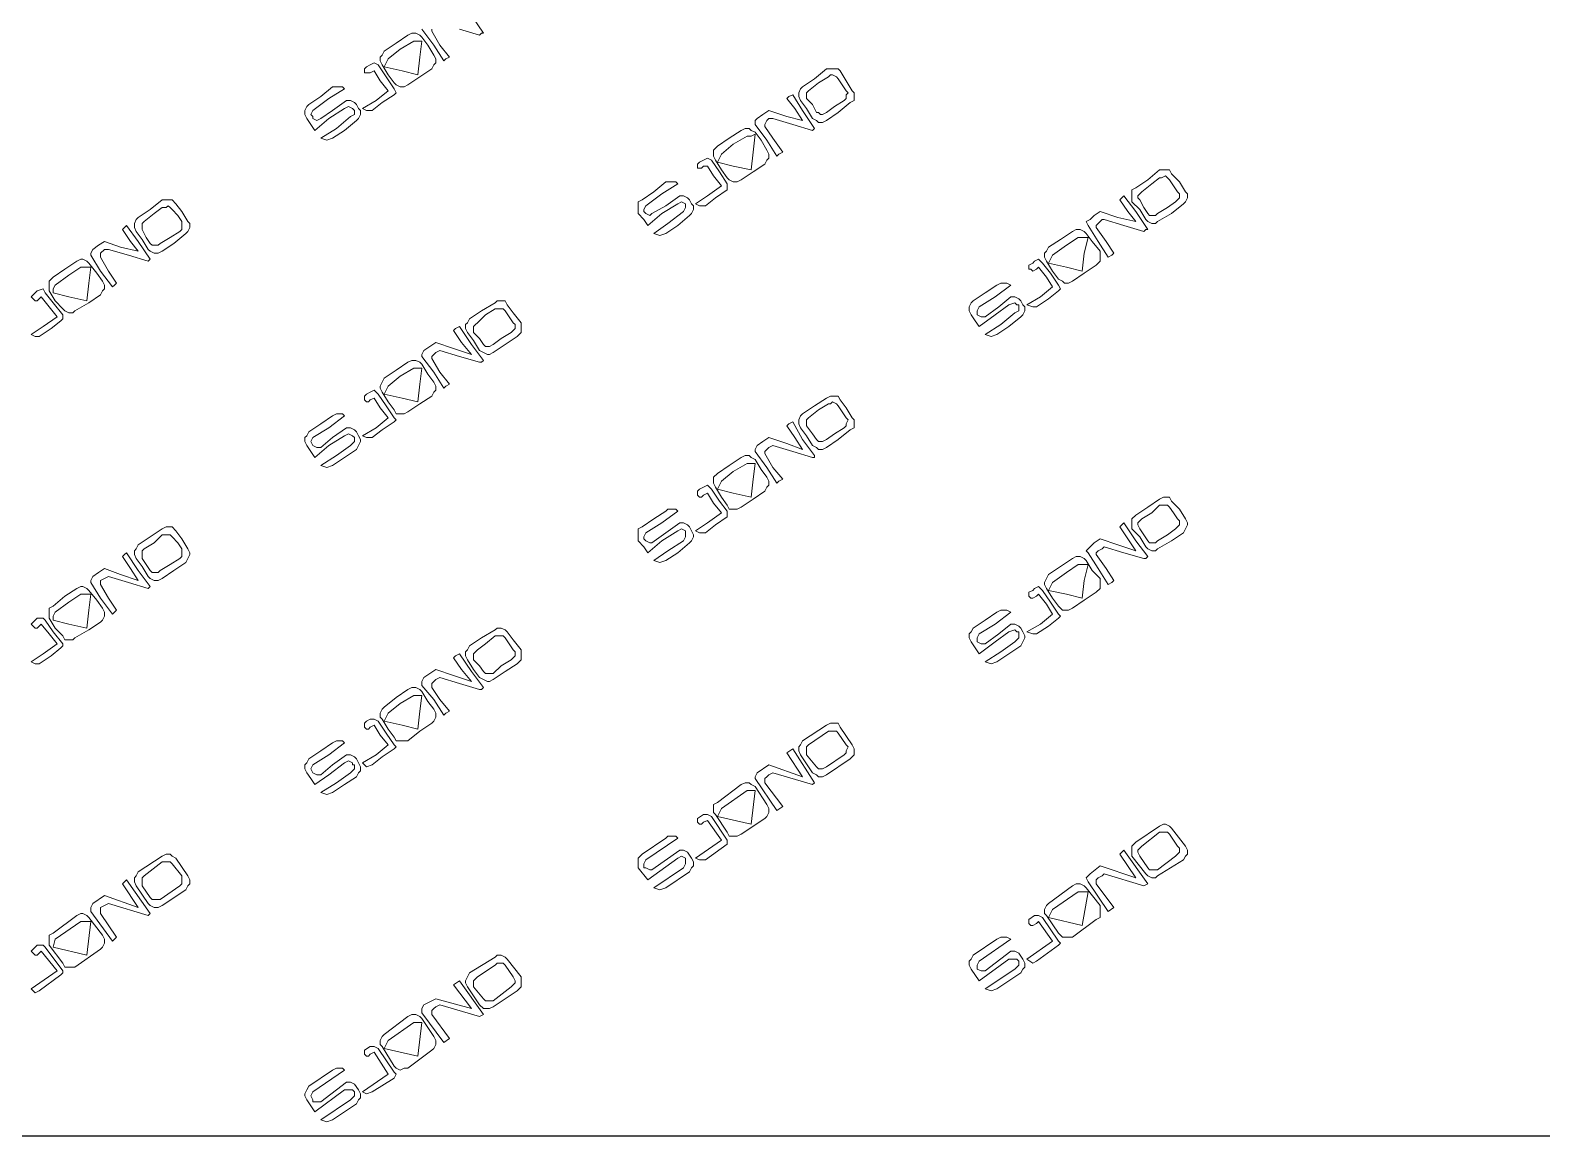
# Model space of a CAD drawing. Extents: x -66030 to 95157, y -13132 to 45879.
# Drawn here: x -17593 to -14616, y 24423 to 26601 of the extents above; entities that cross this region are included whole.
import ezdxf

# ---------------------------------------------------------------- set-up
doc = ezdxf.new("R2010")
doc.units = 0
doc.header["$LTSCALE"] = 100
doc.header["$MEASUREMENT"] = 0
doc.layers.get('0').update_dxf_attribs({"linetype": 'CONTINUOUS'})
doc.layers.add('3', color=11, linetype='CONTINUOUS')

msp = doc.modelspace()

# ---------------------------------------------------------------- linework, layer by layer
at = {"lineweight": 0}
for points in [[(-16747.4, 26602.5), (-16708.4, 26590.8), (-16704.5, 26594.7), (-16700.6, 26594.7), (-16724, 26629.8)], [(-16821.6, 26602.5), (-16798.2, 26571.3), (-16778.7, 26540), (-16774.8, 26543.9), (-16767, 26547.8), (-16786.5, 26571.3), (-16802.1, 26598.6), (-16802.1, 26602.5)]]:
    msp.add_lwpolyline(points, dxfattribs=at)
for points in [[(-16895.9, 26559.5), (-16872.4, 26575.2), (-16849, 26590.8), (-16841.2, 26594.7), (-16833.4, 26594.7), (-16825.5, 26590.8), (-16821.6, 26586.9), (-16809.9, 26571.3), (-16798.2, 26551.7), (-16794.3, 26543.9), (-16794.3, 26536.1), (-16798.2, 26532.2), (-16802.1, 26524.4), (-16825.5, 26508.8), (-16849, 26493.1), (-16856.8, 26489.2), (-16864.6, 26489.2), (-16872.4, 26493.1), (-16876.3, 26497), (-16888, 26512.7), (-16899.8, 26532.2), (-16903.7, 26540), (-16903.7, 26547.8), (-16899.8, 26551.7), (-16895.9, 26559.5)], [(-16895.9, 26528.3), (-16891.9, 26536.1), (-16888, 26543.9), (-16864.6, 26563.4), (-16837.3, 26579.1), (-16829.5, 26579.1), (-16821.6, 26579.1), (-16825.5, 26547.8), (-16829.5, 26512.7), (-16860.7, 26520.5), (-16895.9, 26528.3)], [(-16927.1, 26516.6), (-16931, 26516.6), (-16934.9, 26516.6), (-16934.9, 26520.5), (-16934.9, 26524.4), (-16931, 26528.3), (-16923.2, 26532.2), (-16915.4, 26536.1), (-16907.6, 26532.2), (-16891.9, 26508.8), (-16876.3, 26485.3), (-16872.4, 26477.5), (-16876.3, 26473.6), (-16899.8, 26458), (-16919.3, 26442.4), (-16931, 26442.4), (-16938.8, 26446.3), (-16911.5, 26461.9), (-16888, 26481.4), (-16903.7, 26501), (-16915.4, 26520.5), (-16923.2, 26516.6), (-16927.1, 26516.6)], [(-16071.7, 26489.2), (-16048.3, 26504.9), (-16024.8, 26524.4), (-16017, 26524.4), (-16009.2, 26524.4), (-16001.4, 26524.4), (-15997.5, 26520.5), (-15985.8, 26501), (-15974, 26481.4), (-15970.1, 26477.5), (-15970.1, 26469.7), (-15970.1, 26461.9), (-15978, 26458), (-16001.4, 26438.5), (-16024.8, 26422.8), (-16032.6, 26418.9), (-16040.4, 26418.9), (-16044.4, 26422.8), (-16052.2, 26426.7), (-16063.9, 26446.3), (-16075.6, 26461.9), (-16079.5, 26469.7), (-16079.5, 26477.5), (-16075.6, 26485.3), (-16071.7, 26489.2)], [(-16060, 26481.4), (-16040.4, 26497), (-16020.9, 26508.8), (-16017, 26512.7), (-16013.1, 26512.7), (-16005.3, 26508.8), (-16001.4, 26504.9), (-15993.6, 26493.1), (-15985.8, 26481.4), (-15981.9, 26477.5), (-15985.8, 26473.6), (-15985.8, 26465.8), (-15989.7, 26461.9), (-16009.2, 26450.2), (-16024.8, 26438.5), (-16032.6, 26434.6), (-16036.5, 26434.6), (-16040.4, 26438.5), (-16044.4, 26438.5), (-16052.2, 26454.1), (-16063.9, 26465.8), (-16063.9, 26469.7), (-16063.9, 26473.6), (-16063.9, 26477.5), (-16060, 26481.4)], [(-17044.3, 26454.1), (-17020.8, 26469.7), (-16997.4, 26489.2), (-16989.6, 26489.2), (-16985.7, 26489.2), (-16977.9, 26489.2), (-16974, 26485.3), (-17005.2, 26465.8), (-17036.5, 26442.4), (-17040.4, 26434.6), (-17036.5, 26430.6), (-17036.5, 26426.7), (-17036.5, 26426.7), (-17028.7, 26422.8), (-17020.8, 26426.7), (-16997.4, 26442.4), (-16970.1, 26461.9), (-16962.3, 26461.9), (-16954.4, 26458), (-16950.5, 26454.1), (-16946.6, 26446.3), (-16942.7, 26442.4), (-16942.7, 26434.6), (-16946.6, 26426.7), (-16950.5, 26422.8), (-16974, 26403.3), (-16997.4, 26387.7), (-17009.1, 26383.8), (-17020.8, 26387.7), (-16989.6, 26407.2), (-16962.3, 26430.6), (-16954.4, 26434.6), (-16954.4, 26442.4), (-16958.3, 26446.3), (-16958.3, 26446.3), (-16966.2, 26450.2), (-16974, 26446.3), (-17005.2, 26426.7), (-17032.6, 26403.3), (-17040.4, 26415), (-17048.2, 26426.7), (-17052.1, 26434.6), (-17052.1, 26442.4), (-17048.2, 26450.2), (-17044.3, 26454.1)], [(-16165.4, 26415), (-16142, 26383.8), (-16122.5, 26352.5), (-16118.6, 26356.4), (-16110.8, 26360.3), (-16130.3, 26387.7), (-16145.9, 26411.1), (-16145.9, 26415), (-16142, 26422.8), (-16138.1, 26426.7), (-16130.3, 26426.7), (-16091.2, 26415), (-16052.2, 26403.3), (-16048.3, 26407.2), (-16048.3, 26407.2), (-16071.7, 26442.4), (-16091.2, 26473.6), (-16099, 26469.7), (-16102.9, 26465.8), (-16087.3, 26446.3), (-16071.7, 26422.8), (-16102.9, 26430.6), (-16138.1, 26442.4), (-16149.8, 26434.6), (-16161.5, 26426.7), (-16165.4, 26422.8), (-16165.4, 26415)], [(-16239.7, 26372.1), (-16216.2, 26387.7), (-16192.8, 26403.3), (-16185, 26407.2), (-16177.2, 26407.2), (-16173.3, 26403.3), (-16165.4, 26399.4), (-16153.7, 26383.8), (-16142, 26364.2), (-16138.1, 26356.4), (-16138.1, 26348.6), (-16142, 26344.7), (-16145.9, 26336.9), (-16169.3, 26321.3), (-16192.8, 26305.7), (-16200.6, 26301.7), (-16208.4, 26301.7), (-16216.2, 26305.7), (-16220.1, 26309.6), (-16231.8, 26325.2), (-16243.6, 26344.7), (-16247.5, 26352.5), (-16247.5, 26360.3), (-16247.5, 26364.2), (-16239.7, 26372.1)], [(-16239.7, 26340.8), (-16235.7, 26348.6), (-16231.8, 26356.4), (-16208.4, 26376), (-16181.1, 26391.6), (-16173.3, 26391.6), (-16165.4, 26395.5), (-16169.3, 26360.3), (-16173.3, 26325.2), (-16208.4, 26333), (-16239.7, 26340.8)], [(-16270.9, 26329.1), (-16274.8, 26329.1), (-16278.7, 26329.1), (-16278.7, 26333), (-16278.7, 26336.9), (-16274.8, 26340.8), (-16267, 26344.7), (-16259.2, 26348.6), (-16251.4, 26344.7), (-16235.7, 26321.3), (-16220.1, 26297.8), (-16220.1, 26290), (-16220.1, 26286.1), (-16243.6, 26270.5), (-16263.1, 26254.9), (-16274.8, 26254.9), (-16282.6, 26258.8), (-16259.2, 26274.4), (-16231.8, 26293.9), (-16247.5, 26313.5), (-16259.2, 26333), (-16267, 26333), (-16270.9, 26329.1)], [(-15415.5, 26290), (-15392.1, 26305.7), (-15368.6, 26325.2), (-15360.8, 26325.2), (-15356.9, 26325.2), (-15349.1, 26325.2), (-15345.2, 26317.4), (-15329.6, 26301.7), (-15317.8, 26282.2), (-15313.9, 26278.3), (-15313.9, 26270.5), (-15317.8, 26262.7), (-15321.7, 26258.8), (-15345.2, 26239.3), (-15372.5, 26223.6), (-15376.4, 26219.7), (-15384.2, 26219.7), (-15392.1, 26223.6), (-15396, 26227.5), (-15407.7, 26247.1), (-15423.3, 26262.7), (-15423.3, 26270.5), (-15423.3, 26278.3), (-15423.3, 26286.1), (-15415.5, 26290)], [(-16388.1, 26266.6), (-16364.6, 26282.2), (-16341.2, 26301.7), (-16337.3, 26301.7), (-16329.5, 26301.7), (-16321.7, 26301.7), (-16317.8, 26297.8), (-16349, 26278.3), (-16380.3, 26254.9), (-16384.2, 26247.1), (-16384.2, 26243.2), (-16380.3, 26239.3), (-16380.3, 26239.3), (-16372.5, 26235.3), (-16368.5, 26239.3), (-16341.2, 26254.9), (-16313.9, 26274.4), (-16306.1, 26274.4), (-16298.2, 26270.5), (-16294.3, 26266.6), (-16290.4, 26258.8), (-16286.5, 26254.9), (-16286.5, 26247.1), (-16290.4, 26239.3), (-16294.3, 26235.3), (-16317.8, 26215.8), (-16341.2, 26200.2), (-16352.9, 26196.3), (-16364.6, 26200.2), (-16337.3, 26219.7), (-16306.1, 26243.2), (-16302.1, 26251), (-16302.1, 26254.9), (-16302.1, 26258.8), (-16302.1, 26258.8), (-16310, 26262.7), (-16317.8, 26258.8), (-16349, 26239.3), (-16376.4, 26215.8), (-16384.2, 26227.5), (-16395.9, 26239.3), (-16395.9, 26247.1), (-16395.9, 26254.9), (-16395.9, 26262.7), (-16388.1, 26266.6)], [(-15403.8, 26282.2), (-15384.2, 26297.8), (-15368.6, 26309.6), (-15364.7, 26309.6), (-15356.9, 26313.5), (-15353, 26309.6), (-15349.1, 26305.7), (-15341.3, 26293.9), (-15333.5, 26282.2), (-15329.6, 26278.3), (-15329.6, 26270.5), (-15333.5, 26266.6), (-15337.4, 26262.7), (-15353, 26251), (-15372.5, 26239.3), (-15376.4, 26235.3), (-15384.2, 26235.3), (-15388.2, 26235.3), (-15392.1, 26239.3), (-15399.9, 26251), (-15407.7, 26266.6), (-15411.6, 26270.5), (-15411.6, 26274.4), (-15407.7, 26278.3), (-15403.8, 26282.2)], [(-17380.2, 26231.4), (-17356.8, 26247.1), (-17333.3, 26266.6), (-17325.5, 26266.6), (-17317.7, 26266.6), (-17313.8, 26266.6), (-17306, 26258.8), (-17294.3, 26243.2), (-17282.5, 26223.6), (-17278.6, 26219.7), (-17278.6, 26211.9), (-17282.5, 26204.1), (-17286.5, 26200.2), (-17309.9, 26180.7), (-17333.3, 26165), (-17341.1, 26161.1), (-17348.9, 26161.1), (-17356.8, 26165), (-17360.7, 26168.9), (-17372.4, 26188.5), (-17384.1, 26204.1), (-17388, 26211.9), (-17388, 26219.7), (-17384.1, 26227.5), (-17380.2, 26231.4)], [(-15509.2, 26215.8), (-15489.7, 26184.6), (-15470.2, 26153.3), (-15462.4, 26157.2), (-15458.5, 26161.1), (-15474.1, 26184.6), (-15493.6, 26211.9), (-15493.6, 26215.8), (-15489.7, 26219.7), (-15481.9, 26227.5), (-15478, 26227.5), (-15438.9, 26215.8), (-15399.9, 26204.1), (-15396, 26208), (-15392.1, 26208), (-15415.5, 26243.2), (-15438.9, 26274.4), (-15442.8, 26270.5), (-15446.7, 26266.6), (-15431.1, 26243.2), (-15415.5, 26223.6), (-15450.6, 26231.4), (-15485.8, 26243.2), (-15497.5, 26235.3), (-15505.3, 26227.5), (-15513.1, 26223.6), (-15509.2, 26215.8)], [(-17368.5, 26223.6), (-17348.9, 26239.3), (-17333.3, 26251), (-17325.5, 26251), (-17321.6, 26254.9), (-17317.7, 26251), (-17313.8, 26247.1), (-17302.1, 26235.3), (-17294.3, 26223.6), (-17294.3, 26219.7), (-17294.3, 26211.9), (-17294.3, 26208), (-17298.2, 26204.1), (-17317.7, 26192.4), (-17337.2, 26180.7), (-17341.1, 26176.8), (-17345, 26176.8), (-17352.9, 26176.8), (-17356.8, 26180.7), (-17364.6, 26192.4), (-17372.4, 26208), (-17372.4, 26211.9), (-17372.4, 26215.8), (-17372.4, 26219.7), (-17368.5, 26223.6)], [(-17473.9, 26157.2), (-17454.4, 26126), (-17431, 26094.7), (-17427.1, 26098.6), (-17423.2, 26102.5), (-17438.8, 26126), (-17454.4, 26153.3), (-17454.4, 26157.2), (-17454.4, 26161.1), (-17446.6, 26168.9), (-17438.8, 26168.9), (-17399.7, 26157.2), (-17360.7, 26145.5), (-17360.7, 26145.5), (-17356.8, 26149.4), (-17380.2, 26184.6), (-17403.6, 26215.8), (-17407.5, 26211.9), (-17411.4, 26208), (-17395.8, 26184.6), (-17380.2, 26165), (-17415.3, 26172.9), (-17446.6, 26184.6), (-17458.3, 26176.8), (-17470, 26168.9), (-17473.9, 26161.1), (-17473.9, 26157.2)], [(-15587.4, 26172.9), (-15563.9, 26188.5), (-15540.5, 26204.1), (-15532.7, 26208), (-15524.9, 26208), (-15517, 26204.1), (-15513.1, 26200.2), (-15501.4, 26184.6), (-15485.8, 26165), (-15485.8, 26157.2), (-15485.8, 26149.4), (-15485.8, 26145.5), (-15493.6, 26137.7), (-15517, 26122.1), (-15540.5, 26106.4), (-15548.3, 26102.5), (-15556.1, 26102.5), (-15560, 26106.4), (-15567.8, 26110.4), (-15579.5, 26126), (-15591.3, 26145.5), (-15595.2, 26153.3), (-15595.2, 26161.1), (-15591.3, 26165), (-15587.4, 26172.9)], [(-15587.4, 26141.6), (-15583.4, 26149.4), (-15579.5, 26157.2), (-15552.2, 26176.8), (-15528.8, 26192.4), (-15521, 26192.4), (-15509.2, 26192.4), (-15517, 26161.1), (-15521, 26126), (-15552.2, 26133.8), (-15587.4, 26141.6)], [(-17548.2, 26114.3), (-17524.7, 26129.9), (-17501.3, 26145.5), (-17493.5, 26149.4), (-17489.6, 26149.4), (-17481.7, 26145.5), (-17477.8, 26141.6), (-17462.2, 26122.1), (-17450.5, 26106.4), (-17446.6, 26098.6), (-17446.6, 26090.8), (-17450.5, 26086.9), (-17454.4, 26079.1), (-17477.8, 26063.5), (-17505.2, 26047.9), (-17509.1, 26044), (-17516.9, 26044), (-17524.7, 26047.9), (-17528.6, 26051.8), (-17544.2, 26067.4), (-17556, 26086.9), (-17556, 26094.7), (-17556, 26102.5), (-17556, 26106.4), (-17548.2, 26114.3)], [(-15618.6, 26126), (-15622.5, 26129.9), (-15626.4, 26129.9), (-15626.4, 26133.8), (-15626.4, 26137.7), (-15618.6, 26141.6), (-15614.7, 26145.5), (-15606.9, 26149.4), (-15599.1, 26141.6), (-15583.4, 26122.1), (-15567.8, 26098.6), (-15563.9, 26090.8), (-15567.8, 26086.9), (-15587.4, 26071.3), (-15610.8, 26055.7), (-15618.6, 26055.7), (-15630.3, 26059.6), (-15603, 26075.2), (-15579.5, 26094.7), (-15591.3, 26114.3), (-15606.9, 26133.8), (-15610.8, 26129.9), (-15618.6, 26126)], [(-17548.2, 26083), (-17548.2, 26090.8), (-17544.2, 26098.6), (-17516.9, 26118.2), (-17493.5, 26133.8), (-17481.7, 26133.8), (-17473.9, 26133.8), (-17477.8, 26102.5), (-17481.7, 26067.4), (-17516.9, 26075.2), (-17548.2, 26083)], [(-17579.4, 26067.4), (-17583.3, 26067.4), (-17587.2, 26071.3), (-17591.1, 26075.2), (-17587.2, 26079.1), (-17583.3, 26083), (-17579.4, 26086.9), (-17567.7, 26090.8), (-17563.8, 26083), (-17548.2, 26063.5), (-17528.6, 26040), (-17528.6, 26032.2), (-17532.5, 26028.3), (-17552.1, 26012.7), (-17575.5, 25997.1), (-17583.3, 25997.1), (-17591.1, 26001), (-17567.7, 26016.6), (-17540.3, 26036.1), (-17556, 26055.7), (-17571.6, 26075.2), (-17575.5, 26071.3), (-17579.4, 26067.4)], [(-15735.8, 26067.4), (-15712.3, 26083), (-15688.9, 26098.6), (-15681.1, 26102.5), (-15673.3, 26102.5), (-15669.4, 26102.5), (-15661.6, 26098.6), (-15692.8, 26075.2), (-15724.1, 26055.7), (-15728, 26047.9), (-15728, 26044), (-15728, 26040), (-15728, 26040), (-15720.2, 26036.1), (-15712.3, 26036.1), (-15685, 26055.7), (-15661.6, 26075.2), (-15653.8, 26075.2), (-15645.9, 26071.3), (-15642, 26067.4), (-15638.1, 26059.6), (-15634.2, 26055.7), (-15634.2, 26047.9), (-15638.1, 26040), (-15642, 26036.1), (-15665.5, 26016.6), (-15688.9, 26001), (-15700.6, 25997.1), (-15712.3, 26001), (-15681.1, 26020.5), (-15653.8, 26044), (-15645.9, 26047.9), (-15645.9, 26055.7), (-15645.9, 26059.6), (-15649.9, 26059.6), (-15653.8, 26063.5), (-15665.5, 26059.6), (-15692.8, 26040), (-15724.1, 26016.6), (-15731.9, 26028.3), (-15739.7, 26040), (-15743.6, 26047.9), (-15743.6, 26055.7), (-15739.7, 26063.5), (-15735.8, 26067.4)], [(-16727.9, 26032.2), (-16704.5, 26047.9), (-16677.1, 26063.5), (-16673.2, 26067.4), (-16665.4, 26067.4), (-16657.6, 26067.4), (-16653.7, 26059.6), (-16642, 26044), (-16626.3, 26024.4), (-16626.3, 26016.6), (-16626.3, 26012.7), (-16626.3, 26004.9), (-16634.2, 25997.1), (-16657.6, 25981.5), (-16681, 25965.8), (-16688.8, 25961.9), (-16692.7, 25961.9), (-16700.6, 25965.8), (-16708.4, 25969.7), (-16720.1, 25989.3), (-16731.8, 26004.9), (-16735.7, 26012.7), (-16735.7, 26020.5), (-16731.8, 26024.4), (-16727.9, 26032.2)], [(-16712.3, 26024.4), (-16696.6, 26040), (-16677.1, 26051.8), (-16673.2, 26051.8), (-16665.4, 26051.8), (-16661.5, 26051.8), (-16657.6, 26047.9), (-16649.8, 26036.1), (-16642, 26024.4), (-16638.1, 26020.5), (-16638.1, 26012.7), (-16642, 26008.8), (-16645.9, 26004.9), (-16665.4, 25993.2), (-16681, 25981.5), (-16688.8, 25977.6), (-16692.7, 25977.6), (-16696.6, 25977.6), (-16700.6, 25981.5), (-16708.4, 25993.2), (-16720.1, 26004.9), (-16720.1, 26012.7), (-16720.1, 26016.6), (-16716.2, 26020.5), (-16712.3, 26024.4)], [(-16821.6, 25958), (-16798.2, 25926.8), (-16778.7, 25895.5), (-16774.8, 25899.4), (-16767, 25903.3), (-16786.5, 25926.8), (-16802.1, 25954.1), (-16802.1, 25958), (-16798.2, 25961.9), (-16794.3, 25965.8), (-16786.5, 25969.7), (-16747.4, 25958), (-16708.4, 25946.3), (-16704.5, 25946.3), (-16700.6, 25950.2), (-16724, 25981.5), (-16747.4, 26016.6), (-16755.2, 26012.7), (-16759.1, 26008.8), (-16743.5, 25985.4), (-16724, 25961.9), (-16759.1, 25973.6), (-16794.3, 25985.4), (-16806, 25977.6), (-16817.7, 25969.7), (-16821.6, 25961.9), (-16821.6, 25958)], [(-16895.9, 25915.1), (-16872.4, 25930.7), (-16849, 25946.3), (-16841.2, 25950.2), (-16833.4, 25950.2), (-16825.5, 25946.3), (-16821.6, 25942.4), (-16809.9, 25922.9), (-16798.2, 25907.2), (-16794.3, 25899.4), (-16794.3, 25891.6), (-16798.2, 25887.7), (-16802.1, 25879.9), (-16825.5, 25864.3), (-16849, 25848.7), (-16856.8, 25844.7), (-16864.6, 25844.7), (-16872.4, 25844.7), (-16876.3, 25852.6), (-16888, 25868.2), (-16899.8, 25887.7), (-16903.7, 25895.5), (-16903.7, 25899.4), (-16899.8, 25907.2), (-16895.9, 25915.1)], [(-16895.9, 25883.8), (-16891.9, 25891.6), (-16888, 25899.4), (-16864.6, 25919), (-16837.3, 25934.6), (-16829.5, 25934.6), (-16821.6, 25934.6), (-16825.5, 25903.3), (-16829.5, 25868.2), (-16860.7, 25876), (-16895.9, 25883.8)], [(-16927.1, 25868.2), (-16931, 25868.2), (-16934.9, 25872.1), (-16934.9, 25876), (-16934.9, 25879.9), (-16931, 25883.8), (-16923.2, 25887.7), (-16915.4, 25891.6), (-16907.6, 25883.8), (-16891.9, 25860.4), (-16876.3, 25836.9), (-16872.4, 25833), (-16876.3, 25829.1), (-16899.8, 25813.5), (-16919.3, 25797.9), (-16931, 25797.9), (-16938.8, 25801.8), (-16911.5, 25817.4), (-16888, 25836.9), (-16903.7, 25856.5), (-16915.4, 25876), (-16923.2, 25872.1), (-16927.1, 25868.2)], [(-16071.7, 25844.7), (-16048.3, 25860.4), (-16024.8, 25876), (-16017, 25879.9), (-16009.2, 25879.9), (-16001.4, 25879.9), (-15997.5, 25872.1), (-15985.8, 25856.5), (-15974, 25836.9), (-15970.1, 25833), (-15970.1, 25825.2), (-15970.1, 25817.4), (-15978, 25813.5), (-16001.4, 25794), (-16024.8, 25778.3), (-16032.6, 25774.4), (-16040.4, 25774.4), (-16044.4, 25778.3), (-16052.2, 25782.3), (-16063.9, 25801.8), (-16075.6, 25817.4), (-16079.5, 25825.2), (-16079.5, 25833), (-16075.6, 25840.8), (-16071.7, 25844.7)], [(-17044.3, 25809.6), (-17020.8, 25825.2), (-16997.4, 25840.8), (-16989.6, 25844.7), (-16985.7, 25844.7), (-16977.9, 25844.7), (-16974, 25840.8), (-17005.2, 25817.4), (-17036.5, 25797.9), (-17040.4, 25790.1), (-17036.5, 25782.3), (-17036.5, 25782.3), (-17036.5, 25782.3), (-17028.7, 25778.3), (-17020.8, 25778.3), (-16997.4, 25797.9), (-16970.1, 25817.4), (-16962.3, 25817.4), (-16954.4, 25813.5), (-16950.5, 25809.6), (-16946.6, 25801.8), (-16942.7, 25794), (-16942.7, 25790.1), (-16946.6, 25782.3), (-16950.5, 25774.4), (-16974, 25758.8), (-16997.4, 25743.2), (-17009.1, 25739.3), (-17020.8, 25743.2), (-16989.6, 25762.7), (-16962.3, 25782.3), (-16954.4, 25790.1), (-16954.4, 25797.9), (-16958.3, 25801.8), (-16958.3, 25801.8), (-16966.2, 25805.7), (-16974, 25801.8), (-17005.2, 25782.3), (-17032.6, 25758.8), (-17040.4, 25770.5), (-17048.2, 25782.3), (-17052.1, 25790.1), (-17052.1, 25797.9), (-17048.2, 25801.8), (-17044.3, 25809.6)], [(-16060, 25836.9), (-16040.4, 25852.6), (-16020.9, 25864.3), (-16017, 25864.3), (-16013.1, 25868.2), (-16005.3, 25864.3), (-16001.4, 25860.4), (-15993.6, 25848.7), (-15985.8, 25836.9), (-15981.9, 25833), (-15985.8, 25825.2), (-15985.8, 25821.3), (-15989.7, 25817.4), (-16009.2, 25805.7), (-16024.8, 25794), (-16032.6, 25790.1), (-16036.5, 25790.1), (-16040.4, 25790.1), (-16044.4, 25794), (-16052.2, 25805.7), (-16063.9, 25821.3), (-16063.9, 25825.2), (-16063.9, 25829.1), (-16063.9, 25833), (-16060, 25836.9)], [(-16165.4, 25770.5), (-16142, 25739.3), (-16122.5, 25708), (-16118.6, 25711.9), (-16110.8, 25715.9), (-16130.3, 25739.3), (-16145.9, 25766.6), (-16145.9, 25770.5), (-16142, 25774.4), (-16138.1, 25778.3), (-16130.3, 25782.3), (-16091.2, 25770.5), (-16052.2, 25758.8), (-16048.3, 25758.8), (-16048.3, 25762.7), (-16071.7, 25794), (-16091.2, 25829.1), (-16099, 25825.2), (-16102.9, 25821.3), (-16087.3, 25797.9), (-16071.7, 25774.4), (-16102.9, 25786.2), (-16138.1, 25797.9), (-16149.8, 25790.1), (-16161.5, 25782.3), (-16165.4, 25774.4), (-16165.4, 25770.5)], [(-16239.7, 25727.6), (-16216.2, 25743.2), (-16192.8, 25758.8), (-16185, 25762.7), (-16177.2, 25762.7), (-16173.3, 25758.8), (-16165.4, 25754.9), (-16153.7, 25735.4), (-16142, 25719.8), (-16138.1, 25711.9), (-16138.1, 25704.1), (-16142, 25700.2), (-16145.9, 25692.4), (-16169.3, 25676.8), (-16192.8, 25661.2), (-16200.6, 25657.3), (-16208.4, 25657.3), (-16216.2, 25657.3), (-16220.1, 25665.1), (-16231.8, 25680.7), (-16243.6, 25700.2), (-16247.5, 25708), (-16247.5, 25711.9), (-16247.5, 25719.8), (-16239.7, 25727.6)], [(-16239.7, 25696.3), (-16235.7, 25704.1), (-16231.8, 25711.9), (-16208.4, 25731.5), (-16181.1, 25747.1), (-16173.3, 25747.1), (-16165.4, 25747.1), (-16169.3, 25715.9), (-16173.3, 25680.7), (-16208.4, 25688.5), (-16239.7, 25696.3)], [(-16270.9, 25680.7), (-16274.8, 25680.7), (-16278.7, 25684.6), (-16278.7, 25688.5), (-16278.7, 25692.4), (-16274.8, 25696.3), (-16267, 25700.2), (-16259.2, 25704.1), (-16251.4, 25696.3), (-16235.7, 25672.9), (-16220.1, 25653.4), (-16220.1, 25645.5), (-16220.1, 25641.6), (-16243.6, 25626), (-16263.1, 25610.4), (-16274.8, 25610.4), (-16282.6, 25614.3), (-16259.2, 25629.9), (-16231.8, 25649.5), (-16247.5, 25669), (-16259.2, 25688.5), (-16267, 25684.6), (-16270.9, 25680.7)], [(-15415.5, 25645.5), (-15392.1, 25661.2), (-15368.6, 25676.8), (-15360.8, 25680.7), (-15356.9, 25680.7), (-15349.1, 25680.7), (-15345.2, 25672.9), (-15329.6, 25657.3), (-15317.8, 25637.7), (-15313.9, 25629.9), (-15313.9, 25626), (-15317.8, 25618.2), (-15321.7, 25610.4), (-15345.2, 25594.8), (-15372.5, 25579.1), (-15376.4, 25575.2), (-15384.2, 25575.2), (-15392.1, 25579.1), (-15396, 25583), (-15407.7, 25602.6), (-15423.3, 25618.2), (-15423.3, 25626), (-15423.3, 25633.8), (-15423.3, 25637.7), (-15415.5, 25645.5)], [(-15403.8, 25637.7), (-15384.2, 25649.5), (-15368.6, 25665.1), (-15364.7, 25665.1), (-15356.9, 25665.1), (-15353, 25665.1), (-15349.1, 25661.2), (-15341.3, 25649.5), (-15333.5, 25637.7), (-15329.6, 25633.8), (-15329.6, 25626), (-15333.5, 25622.1), (-15337.4, 25618.2), (-15353, 25606.5), (-15372.5, 25594.8), (-15376.4, 25590.9), (-15384.2, 25590.9), (-15388.2, 25590.9), (-15392.1, 25594.8), (-15399.9, 25606.5), (-15407.7, 25618.2), (-15411.6, 25626), (-15411.6, 25629.9), (-15407.7, 25633.8), (-15403.8, 25637.7)], [(-16388.1, 25622.1), (-16364.6, 25637.7), (-16341.2, 25653.4), (-16337.3, 25657.3), (-16329.5, 25657.3), (-16321.7, 25657.3), (-16317.8, 25653.4), (-16349, 25629.9), (-16380.3, 25610.4), (-16384.2, 25602.6), (-16384.2, 25598.7), (-16380.3, 25594.8), (-16380.3, 25594.8), (-16372.5, 25590.9), (-16368.5, 25590.9), (-16341.2, 25610.4), (-16313.9, 25629.9), (-16306.1, 25629.9), (-16298.2, 25626), (-16294.3, 25622.1), (-16290.4, 25614.3), (-16286.5, 25606.5), (-16286.5, 25602.6), (-16290.4, 25594.8), (-16294.3, 25590.9), (-16317.8, 25571.3), (-16341.2, 25555.7), (-16352.9, 25551.8), (-16364.6, 25555.7), (-16337.3, 25575.2), (-16306.1, 25594.8), (-16302.1, 25602.6), (-16302.1, 25610.4), (-16302.1, 25614.3), (-16302.1, 25614.3), (-16310, 25618.2), (-16317.8, 25614.3), (-16349, 25594.8), (-16376.4, 25571.3), (-16384.2, 25583), (-16395.9, 25594.8), (-16395.9, 25602.6), (-16395.9, 25610.4), (-16395.9, 25618.2), (-16388.1, 25622.1)], [(-17380.2, 25587), (-17356.8, 25602.6), (-17333.3, 25618.2), (-17325.5, 25622.1), (-17317.7, 25622.1), (-17313.8, 25622.1), (-17306, 25614.3), (-17294.3, 25598.7), (-17282.5, 25579.1), (-17278.6, 25571.3), (-17278.6, 25567.4), (-17282.5, 25559.6), (-17286.5, 25551.8), (-17309.9, 25536.2), (-17333.3, 25520.6), (-17341.1, 25516.6), (-17348.9, 25516.6), (-17356.8, 25520.6), (-17360.7, 25524.5), (-17372.4, 25544), (-17384.1, 25559.6), (-17388, 25567.4), (-17388, 25575.2), (-17384.1, 25579.1), (-17380.2, 25587)], [(-17368.5, 25579.1), (-17348.9, 25590.9), (-17333.3, 25606.5), (-17325.5, 25606.5), (-17321.6, 25606.5), (-17317.7, 25606.5), (-17313.8, 25602.6), (-17302.1, 25590.9), (-17294.3, 25579.1), (-17294.3, 25575.2), (-17294.3, 25567.4), (-17294.3, 25563.5), (-17298.2, 25559.6), (-17317.7, 25547.9), (-17337.2, 25536.2), (-17341.1, 25532.3), (-17345, 25532.3), (-17352.9, 25532.3), (-17356.8, 25536.2), (-17364.6, 25547.9), (-17372.4, 25559.6), (-17372.4, 25567.4), (-17372.4, 25571.3), (-17372.4, 25575.2), (-17368.5, 25579.1)], [(-15509.2, 25571.3), (-15489.7, 25540.1), (-15470.2, 25508.8), (-15462.4, 25512.7), (-15458.5, 25516.6), (-15474.1, 25540.1), (-15493.6, 25567.4), (-15493.6, 25571.3), (-15489.7, 25575.2), (-15481.9, 25579.1), (-15478, 25583), (-15438.9, 25571.3), (-15399.9, 25559.6), (-15396, 25559.6), (-15392.1, 25563.5), (-15415.5, 25594.8), (-15438.9, 25629.9), (-15442.8, 25626), (-15446.7, 25622.1), (-15431.1, 25598.7), (-15415.5, 25575.2), (-15450.6, 25587), (-15485.8, 25598.7), (-15497.5, 25590.9), (-15505.3, 25583), (-15513.1, 25575.2), (-15509.2, 25571.3)], [(-17473.9, 25512.7), (-17454.4, 25481.5), (-17431, 25450.2), (-17427.1, 25454.2), (-17423.2, 25458.1), (-17438.8, 25481.5), (-17454.4, 25508.8), (-17454.4, 25512.7), (-17454.4, 25516.6), (-17446.6, 25520.6), (-17438.8, 25524.5), (-17399.7, 25512.7), (-17360.7, 25501), (-17360.7, 25501), (-17356.8, 25504.9), (-17380.2, 25536.2), (-17403.6, 25571.3), (-17407.5, 25567.4), (-17411.4, 25563.5), (-17395.8, 25540.1), (-17380.2, 25516.6), (-17415.3, 25528.4), (-17446.6, 25540.1), (-17458.3, 25532.3), (-17470, 25524.5), (-17473.9, 25516.6), (-17473.9, 25512.7)], [(-15587.4, 25528.4), (-15563.9, 25544), (-15540.5, 25559.6), (-15532.7, 25563.5), (-15524.9, 25563.5), (-15517, 25559.6), (-15513.1, 25555.7), (-15501.4, 25536.2), (-15485.8, 25520.6), (-15485.8, 25512.7), (-15485.8, 25504.9), (-15485.8, 25501), (-15493.6, 25493.2), (-15517, 25477.6), (-15540.5, 25462), (-15548.3, 25458.1), (-15556.1, 25458.1), (-15560, 25458.1), (-15567.8, 25465.9), (-15579.5, 25481.5), (-15591.3, 25501), (-15595.2, 25508.8), (-15595.2, 25512.7), (-15591.3, 25520.6), (-15587.4, 25528.4)], [(-15587.4, 25497.1), (-15583.4, 25504.9), (-15579.5, 25512.7), (-15552.2, 25532.3), (-15528.8, 25547.9), (-15521, 25547.9), (-15509.2, 25547.9), (-15517, 25516.6), (-15521, 25481.5), (-15552.2, 25489.3), (-15587.4, 25497.1)], [(-17548.2, 25465.9), (-17524.7, 25485.4), (-17501.3, 25501), (-17493.5, 25504.9), (-17489.6, 25504.9), (-17481.7, 25501), (-17477.8, 25497.1), (-17462.2, 25477.6), (-17450.5, 25462), (-17446.6, 25454.2), (-17446.6, 25446.3), (-17450.5, 25438.5), (-17454.4, 25434.6), (-17477.8, 25419), (-17505.2, 25403.4), (-17509.1, 25399.5), (-17516.9, 25399.5), (-17524.7, 25399.5), (-17528.6, 25407.3), (-17544.2, 25422.9), (-17556, 25442.4), (-17556, 25450.2), (-17556, 25454.2), (-17556, 25462), (-17548.2, 25465.9)], [(-17548.2, 25438.5), (-17548.2, 25446.3), (-17544.2, 25454.2), (-17516.9, 25473.7), (-17493.5, 25489.3), (-17481.7, 25489.3), (-17473.9, 25489.3), (-17477.8, 25458.1), (-17481.7, 25422.9), (-17516.9, 25430.7), (-17548.2, 25438.5)], [(-15618.6, 25481.5), (-15622.5, 25481.5), (-15626.4, 25485.4), (-15626.4, 25489.3), (-15626.4, 25493.2), (-15618.6, 25497.1), (-15614.7, 25501), (-15606.9, 25504.9), (-15599.1, 25497.1), (-15583.4, 25473.7), (-15567.8, 25450.2), (-15563.9, 25446.3), (-15567.8, 25442.4), (-15587.4, 25426.8), (-15610.8, 25411.2), (-15618.6, 25411.2), (-15630.3, 25415.1), (-15603, 25430.7), (-15579.5, 25450.2), (-15591.3, 25469.8), (-15606.9, 25489.3), (-15610.8, 25485.4), (-15618.6, 25481.5)], [(-15735.8, 25422.9), (-15712.3, 25438.5), (-15688.9, 25454.2), (-15681.1, 25458.1), (-15673.3, 25458.1), (-15669.4, 25458.1), (-15661.6, 25454.2), (-15692.8, 25430.7), (-15724.1, 25411.2), (-15728, 25403.4), (-15728, 25395.6), (-15728, 25395.6), (-15728, 25395.6), (-15720.2, 25391.7), (-15712.3, 25391.7), (-15685, 25411.2), (-15661.6, 25430.7), (-15653.8, 25430.7), (-15645.9, 25426.8), (-15642, 25422.9), (-15638.1, 25415.1), (-15634.2, 25407.3), (-15634.2, 25403.4), (-15638.1, 25395.6), (-15642, 25387.8), (-15665.5, 25372.1), (-15688.9, 25356.5), (-15700.6, 25352.6), (-15712.3, 25356.5), (-15681.1, 25376), (-15653.8, 25395.6), (-15645.9, 25403.4), (-15645.9, 25411.2), (-15645.9, 25415.1), (-15649.9, 25415.1), (-15653.8, 25419), (-15665.5, 25415.1), (-15692.8, 25395.6), (-15724.1, 25372.1), (-15731.9, 25383.8), (-15739.7, 25395.6), (-15743.6, 25403.4), (-15743.6, 25411.2), (-15739.7, 25415.1), (-15735.8, 25422.9)], [(-17579.4, 25422.9), (-17583.3, 25422.9), (-17587.2, 25426.8), (-17591.1, 25430.7), (-17587.2, 25434.6), (-17583.3, 25438.5), (-17579.4, 25442.4), (-17567.7, 25442.4), (-17563.8, 25438.5), (-17548.2, 25415.1), (-17528.6, 25391.7), (-17528.6, 25387.8), (-17532.5, 25383.8), (-17552.1, 25368.2), (-17575.5, 25352.6), (-17583.3, 25352.6), (-17591.1, 25356.5), (-17567.7, 25372.1), (-17540.3, 25391.7), (-17556, 25411.2), (-17571.6, 25430.7), (-17575.5, 25426.8), (-17579.4, 25422.9)], [(-16727.9, 25387.8), (-16704.5, 25403.4), (-16677.1, 25419), (-16673.2, 25422.9), (-16665.4, 25422.9), (-16657.6, 25419), (-16653.7, 25415.1), (-16642, 25399.5), (-16626.3, 25379.9), (-16626.3, 25372.1), (-16626.3, 25364.3), (-16626.3, 25360.4), (-16634.2, 25352.6), (-16657.6, 25337), (-16681, 25321.3), (-16688.8, 25317.4), (-16692.7, 25317.4), (-16700.6, 25321.3), (-16708.4, 25325.3), (-16720.1, 25340.9), (-16731.8, 25360.4), (-16735.7, 25368.2), (-16735.7, 25376), (-16731.8, 25379.9), (-16727.9, 25387.8)], [(-16712.3, 25379.9), (-16696.6, 25391.7), (-16677.1, 25407.3), (-16673.2, 25407.3), (-16665.4, 25407.3), (-16661.5, 25407.3), (-16657.6, 25403.4), (-16649.8, 25391.7), (-16642, 25379.9), (-16638.1, 25376), (-16638.1, 25368.2), (-16642, 25364.3), (-16645.9, 25360.4), (-16665.4, 25348.7), (-16681, 25333.1), (-16688.8, 25333.1), (-16692.7, 25333.1), (-16696.6, 25333.1), (-16700.6, 25337), (-16708.4, 25348.7), (-16720.1, 25360.4), (-16720.1, 25368.2), (-16720.1, 25372.1), (-16716.2, 25376), (-16712.3, 25379.9)], [(-16821.6, 25309.6), (-16798.2, 25282.3), (-16778.7, 25251), (-16774.8, 25254.9), (-16767, 25258.9), (-16786.5, 25282.3), (-16802.1, 25305.7), (-16802.1, 25313.5), (-16798.2, 25317.4), (-16794.3, 25321.3), (-16786.5, 25325.3), (-16747.4, 25313.5), (-16708.4, 25301.8), (-16704.5, 25301.8), (-16700.6, 25305.7), (-16724, 25337), (-16747.4, 25372.1), (-16755.2, 25368.2), (-16759.1, 25364.3), (-16743.5, 25340.9), (-16724, 25317.4), (-16759.1, 25329.2), (-16794.3, 25340.9), (-16806, 25333.1), (-16817.7, 25325.3), (-16821.6, 25317.4), (-16821.6, 25309.6)], [(-16895.9, 25266.7), (-16872.4, 25286.2), (-16849, 25301.8), (-16841.2, 25305.7), (-16833.4, 25305.7), (-16825.5, 25301.8), (-16821.6, 25297.9), (-16809.9, 25278.4), (-16798.2, 25262.8), (-16794.3, 25254.9), (-16794.3, 25247.1), (-16798.2, 25239.3), (-16802.1, 25235.4), (-16825.5, 25219.8), (-16849, 25200.3), (-16856.8, 25200.3), (-16864.6, 25200.3), (-16872.4, 25200.3), (-16876.3, 25208.1), (-16888, 25223.7), (-16899.8, 25243.2), (-16903.7, 25247.1), (-16903.7, 25254.9), (-16899.8, 25262.8), (-16895.9, 25266.7)], [(-16895.9, 25239.3), (-16891.9, 25247.1), (-16888, 25254.9), (-16864.6, 25274.5), (-16837.3, 25290.1), (-16829.5, 25290.1), (-16821.6, 25290.1), (-16825.5, 25258.9), (-16829.5, 25223.7), (-16860.7, 25231.5), (-16895.9, 25239.3)], [(-16927.1, 25223.7), (-16931, 25223.7), (-16934.9, 25227.6), (-16934.9, 25231.5), (-16934.9, 25235.4), (-16931, 25239.3), (-16923.2, 25243.2), (-16915.4, 25243.2), (-16907.6, 25239.3), (-16891.9, 25215.9), (-16876.3, 25192.5), (-16872.4, 25188.5), (-16876.3, 25184.6), (-16899.8, 25169), (-16919.3, 25153.4), (-16931, 25149.5), (-16938.8, 25157.3), (-16911.5, 25172.9), (-16888, 25192.5), (-16903.7, 25212), (-16915.4, 25231.5), (-16923.2, 25227.6), (-16927.1, 25223.7)], [(-16071.7, 25200.3), (-16024.8, 25231.5), (-16017, 25235.4), (-16009.2, 25235.4), (-16001.4, 25235.4), (-15997.5, 25227.6), (-15974, 25192.5), (-15970.1, 25184.6), (-15970.1, 25180.7), (-15970.1, 25172.9), (-15978, 25165.1), (-16024.8, 25133.9), (-16032.6, 25130), (-16040.4, 25130), (-16044.4, 25133.9), (-16052.2, 25137.8), (-16075.6, 25172.9), (-16079.5, 25180.7), (-16079.5, 25188.5), (-16075.6, 25192.5), (-16071.7, 25200.3)], [(-16060, 25192.5), (-16020.9, 25219.8), (-16017, 25219.8), (-16013.1, 25219.8), (-16005.3, 25219.8), (-16001.4, 25215.9), (-15985.8, 25192.5), (-15981.9, 25188.5), (-15985.8, 25180.7), (-15985.8, 25176.8), (-15989.7, 25172.9), (-16024.8, 25149.5), (-16032.6, 25145.6), (-16036.5, 25145.6), (-16040.4, 25145.6), (-16044.4, 25149.5), (-16063.9, 25172.9), (-16063.9, 25180.7), (-16063.9, 25184.6), (-16063.9, 25188.5), (-16060, 25192.5)], [(-17044.3, 25165.1), (-17020.8, 25180.7), (-16997.4, 25196.4), (-16989.6, 25200.3), (-16985.7, 25200.3), (-16977.9, 25200.3), (-16974, 25196.4), (-17005.2, 25172.9), (-17036.5, 25153.4), (-17040.4, 25145.6), (-17036.5, 25137.8), (-17036.5, 25137.8), (-17036.5, 25137.8), (-17028.7, 25133.9), (-17020.8, 25133.9), (-16997.4, 25153.4), (-16970.1, 25172.9), (-16962.3, 25172.9), (-16954.4, 25169), (-16950.5, 25165.1), (-16946.6, 25157.3), (-16942.7, 25149.5), (-16942.7, 25141.7), (-16946.6, 25137.8), (-16950.5, 25130), (-16974, 25114.3), (-16997.4, 25098.7), (-17009.1, 25094.8), (-17020.8, 25098.7), (-16989.6, 25118.2), (-16962.3, 25137.8), (-16954.4, 25145.6), (-16954.4, 25153.4), (-16958.3, 25153.4), (-16958.3, 25157.3), (-16966.2, 25161.2), (-16974, 25157.3), (-17005.2, 25133.9), (-17032.6, 25114.3), (-17040.4, 25126.1), (-17048.2, 25137.8), (-17052.1, 25145.6), (-17052.1, 25153.4), (-17048.2, 25157.3), (-17044.3, 25165.1)], [(-16165.4, 25126.1), (-16122.5, 25063.6), (-16110.8, 25071.4), (-16145.9, 25118.2), (-16145.9, 25126.1), (-16142, 25130), (-16138.1, 25133.9), (-16130.3, 25137.8), (-16052.2, 25114.3), (-16048.3, 25118.2), (-16091.2, 25184.6), (-16102.9, 25176.8), (-16071.7, 25130), (-16138.1, 25153.4), (-16161.5, 25137.8), (-16165.4, 25130), (-16165.4, 25126.1)], [(-16239.7, 25079.2), (-16192.8, 25114.3), (-16185, 25118.2), (-16177.2, 25118.2), (-16173.3, 25114.3), (-16165.4, 25110.4), (-16142, 25075.3), (-16138.1, 25067.5), (-16138.1, 25059.7), (-16142, 25051.8), (-16145.9, 25047.9), (-16192.8, 25016.7), (-16200.6, 25012.8), (-16208.4, 25012.8), (-16216.2, 25012.8), (-16220.1, 25020.6), (-16243.6, 25055.7), (-16247.5, 25059.7), (-16247.5, 25067.5), (-16247.5, 25075.3), (-16239.7, 25079.2)], [(-16239.7, 25051.8), (-16231.8, 25067.5), (-16181.1, 25102.6), (-16165.4, 25102.6), (-16173.3, 25036.2), (-16239.7, 25051.8)], [(-16270.9, 25036.2), (-16274.8, 25036.2), (-16278.7, 25040.1), (-16278.7, 25044), (-16278.7, 25047.9), (-16267, 25055.7), (-16259.2, 25055.7), (-16251.4, 25051.8), (-16220.1, 25005), (-16220.1, 25001.1), (-16220.1, 24997.2), (-16263.1, 24965.9), (-16274.8, 24965.9), (-16282.6, 24969.8), (-16231.8, 25005), (-16259.2, 25044), (-16267, 25040.1), (-16270.9, 25036.2)], [(-16388.1, 24977.6), (-16341.2, 25008.9), (-16337.3, 25012.8), (-16329.5, 25012.8), (-16321.7, 25012.8), (-16317.8, 25008.9), (-16380.3, 24965.9), (-16384.2, 24958.1), (-16384.2, 24950.3), (-16380.3, 24950.3), (-16372.5, 24946.4), (-16368.5, 24946.4), (-16313.9, 24985.4), (-16306.1, 24985.4), (-16298.2, 24981.5), (-16290.4, 24969.8), (-16286.5, 24962), (-16286.5, 24954.2), (-16290.4, 24950.3), (-16294.3, 24942.5), (-16341.2, 24911.2), (-16352.9, 24907.3), (-16364.6, 24911.2), (-16306.1, 24950.3), (-16302.1, 24958.1), (-16302.1, 24965.9), (-16302.1, 24969.8), (-16310, 24973.7), (-16317.8, 24969.8), (-16376.4, 24926.8), (-16395.9, 24950.3), (-16395.9, 24958.1), (-16395.9, 24965.9), (-16395.9, 24969.8), (-16388.1, 24977.6)], [(-15415.5, 25001.1), (-15368.6, 25032.3), (-15360.8, 25036.2), (-15356.9, 25036.2), (-15349.1, 25032.3), (-15345.2, 25028.4), (-15317.8, 24993.2), (-15313.9, 24985.4), (-15313.9, 24977.6), (-15317.8, 24973.7), (-15321.7, 24965.9), (-15372.5, 24934.7), (-15376.4, 24930.8), (-15384.2, 24930.8), (-15392.1, 24934.7), (-15396, 24938.6), (-15423.3, 24973.7), (-15423.3, 24981.5), (-15423.3, 24989.3), (-15423.3, 24993.2), (-15415.5, 25001.1)], [(-15403.8, 24993.2), (-15368.6, 25020.6), (-15364.7, 25020.6), (-15356.9, 25020.6), (-15353, 25020.6), (-15349.1, 25016.7), (-15333.5, 24993.2), (-15329.6, 24989.3), (-15329.6, 24981.5), (-15333.5, 24977.6), (-15337.4, 24973.7), (-15372.5, 24946.4), (-15376.4, 24946.4), (-15384.2, 24946.4), (-15388.2, 24946.4), (-15392.1, 24950.3), (-15407.7, 24973.7), (-15411.6, 24981.5), (-15411.6, 24985.4), (-15407.7, 24989.3), (-15403.8, 24993.2)], [(-15509.2, 24922.9), (-15470.2, 24864.4), (-15458.5, 24872.2), (-15493.6, 24919), (-15493.6, 24926.8), (-15489.7, 24930.8), (-15481.9, 24934.7), (-15478, 24938.6), (-15399.9, 24915.1), (-15392.1, 24919), (-15438.9, 24985.4), (-15446.7, 24977.6), (-15415.5, 24930.8), (-15485.8, 24954.2), (-15505.3, 24938.6), (-15513.1, 24930.8), (-15509.2, 24922.9)], [(-17380.2, 24942.5), (-17333.3, 24973.7), (-17325.5, 24977.6), (-17317.7, 24977.6), (-17313.8, 24973.7), (-17306, 24969.8), (-17282.5, 24934.7), (-17278.6, 24926.8), (-17278.6, 24919), (-17282.5, 24915.1), (-17286.5, 24907.3), (-17333.3, 24876.1), (-17341.1, 24872.2), (-17348.9, 24872.2), (-17356.8, 24876.1), (-17360.7, 24880), (-17384.1, 24915.1), (-17388, 24922.9), (-17388, 24930.8), (-17384.1, 24934.7), (-17380.2, 24942.5)], [(-17368.5, 24934.7), (-17333.3, 24962), (-17325.5, 24962), (-17321.6, 24962), (-17317.7, 24962), (-17313.8, 24958.1), (-17294.3, 24934.7), (-17294.3, 24926.8), (-17294.3, 24922.9), (-17294.3, 24919), (-17298.2, 24915.1), (-17337.2, 24887.8), (-17341.1, 24887.8), (-17345, 24887.8), (-17352.9, 24887.8), (-17356.8, 24891.7), (-17372.4, 24915.1), (-17372.4, 24919), (-17372.4, 24926.8), (-17372.4, 24930.8), (-17368.5, 24934.7)], [(-17473.9, 24864.4), (-17431, 24805.8), (-17423.2, 24813.6), (-17454.4, 24860.4), (-17454.4, 24868.3), (-17454.4, 24872.2), (-17446.6, 24876.1), (-17438.8, 24880), (-17360.7, 24856.5), (-17356.8, 24860.4), (-17403.6, 24926.8), (-17411.4, 24919), (-17380.2, 24872.2), (-17446.6, 24895.6), (-17470, 24880), (-17473.9, 24872.2), (-17473.9, 24864.4)], [(-15587.4, 24880), (-15540.5, 24915.1), (-15532.7, 24919), (-15524.9, 24919), (-15517, 24915.1), (-15513.1, 24911.2), (-15485.8, 24876.1), (-15485.8, 24868.3), (-15485.8, 24860.4), (-15485.8, 24852.6), (-15493.6, 24848.7), (-15540.5, 24813.6), (-15548.3, 24813.6), (-15556.1, 24813.6), (-15560, 24813.6), (-15567.8, 24821.4), (-15591.3, 24856.5), (-15595.2, 24860.4), (-15595.2, 24868.3), (-15591.3, 24876.1), (-15587.4, 24880)], [(-15587.4, 24852.6), (-15579.5, 24868.3), (-15528.8, 24903.4), (-15509.2, 24903.4), (-15521, 24837), (-15587.4, 24852.6)], [(-17548.2, 24821.4), (-17501.3, 24856.5), (-17493.5, 24860.4), (-17489.6, 24860.4), (-17481.7, 24856.5), (-17477.8, 24852.6), (-17450.5, 24817.5), (-17446.6, 24809.7), (-17446.6, 24801.9), (-17450.5, 24794), (-17454.4, 24790.1), (-17505.2, 24755), (-17509.1, 24755), (-17516.9, 24755), (-17524.7, 24755), (-17528.6, 24762.8), (-17556, 24798), (-17556, 24801.9), (-17556, 24809.7), (-17556, 24817.5), (-17548.2, 24821.4)], [(-17548.2, 24794), (-17544.2, 24809.7), (-17493.5, 24844.8), (-17473.9, 24844.8), (-17481.7, 24778.4), (-17548.2, 24794)], [(-15618.6, 24837), (-15622.5, 24837), (-15626.4, 24840.9), (-15626.4, 24844.8), (-15626.4, 24848.7), (-15614.7, 24856.5), (-15606.9, 24856.5), (-15599.1, 24852.6), (-15567.8, 24805.8), (-15563.9, 24801.9), (-15567.8, 24798), (-15610.8, 24766.7), (-15618.6, 24762.8), (-15630.3, 24770.6), (-15579.5, 24805.8), (-15606.9, 24844.8), (-15610.8, 24840.9), (-15618.6, 24837)], [(-15735.8, 24778.4), (-15688.9, 24809.7), (-15681.1, 24813.6), (-15673.3, 24813.6), (-15669.4, 24813.6), (-15661.6, 24809.7), (-15724.1, 24766.7), (-15728, 24758.9), (-15728, 24751.1), (-15728, 24751.1), (-15720.2, 24747.2), (-15712.3, 24747.2), (-15661.6, 24786.2), (-15653.8, 24786.2), (-15645.9, 24782.3), (-15638.1, 24770.6), (-15634.2, 24762.8), (-15634.2, 24755), (-15638.1, 24751.1), (-15642, 24743.3), (-15688.9, 24712), (-15700.6, 24708.1), (-15712.3, 24712), (-15653.8, 24751.1), (-15645.9, 24758.9), (-15645.9, 24766.7), (-15649.9, 24770.6), (-15653.8, 24770.6), (-15665.5, 24770.6), (-15724.1, 24727.6), (-15739.7, 24751.1), (-15743.6, 24758.9), (-15743.6, 24766.7), (-15739.7, 24770.6), (-15735.8, 24778.4)], [(-17579.4, 24778.4), (-17583.3, 24778.4), (-17587.2, 24782.3), (-17591.1, 24786.2), (-17587.2, 24790.1), (-17579.4, 24798), (-17567.7, 24798), (-17563.8, 24794), (-17528.6, 24747.2), (-17528.6, 24743.3), (-17532.5, 24739.4), (-17575.5, 24708.1), (-17583.3, 24704.2), (-17591.1, 24712), (-17540.3, 24747.2), (-17571.6, 24786.2), (-17575.5, 24782.3), (-17579.4, 24778.4)], [(-16727.9, 24743.3), (-16677.1, 24774.5), (-16673.2, 24778.4), (-16665.4, 24778.4), (-16657.6, 24774.5), (-16653.7, 24770.6), (-16626.3, 24735.5), (-16626.3, 24727.6), (-16626.3, 24719.8), (-16626.3, 24715.9), (-16634.2, 24708.1), (-16681, 24676.9), (-16688.8, 24673), (-16692.7, 24673), (-16700.6, 24673), (-16708.4, 24680.8), (-16731.8, 24715.9), (-16735.7, 24723.7), (-16735.7, 24727.6), (-16731.8, 24735.5), (-16727.9, 24743.3)], [(-16712.3, 24735.5), (-16677.1, 24758.9), (-16673.2, 24762.8), (-16665.4, 24762.8), (-16661.5, 24762.8), (-16657.6, 24758.9), (-16642, 24735.5), (-16638.1, 24727.6), (-16638.1, 24723.7), (-16642, 24719.8), (-16645.9, 24715.9), (-16681, 24688.6), (-16688.8, 24688.6), (-16692.7, 24688.6), (-16696.6, 24688.6), (-16700.6, 24692.5), (-16720.1, 24715.9), (-16720.1, 24719.8), (-16720.1, 24727.6), (-16716.2, 24731.5), (-16712.3, 24735.5)], [(-16821.6, 24665.1), (-16778.7, 24606.6), (-16767, 24614.4), (-16802.1, 24661.2), (-16802.1, 24669.1), (-16798.2, 24673), (-16794.3, 24676.9), (-16786.5, 24680.8), (-16708.4, 24657.3), (-16700.6, 24661.2), (-16747.4, 24727.6), (-16759.1, 24719.8), (-16724, 24673), (-16794.3, 24692.5), (-16817.7, 24680.8), (-16821.6, 24673), (-16821.6, 24665.1)], [(-16895.9, 24622.2), (-16849, 24657.3), (-16841.2, 24661.2), (-16833.4, 24661.2), (-16825.5, 24657.3), (-16821.6, 24653.4), (-16798.2, 24618.3), (-16794.3, 24610.5), (-16794.3, 24602.7), (-16798.2, 24594.8), (-16802.1, 24590.9), (-16849, 24555.8), (-16856.8, 24555.8), (-16864.6, 24551.9), (-16872.4, 24555.8), (-16876.3, 24559.7), (-16899.8, 24598.7), (-16903.7, 24602.7), (-16903.7, 24610.5), (-16899.8, 24618.3), (-16895.9, 24622.2)], [(-16895.9, 24594.8), (-16888, 24610.5), (-16837.3, 24645.6), (-16821.6, 24645.6), (-16829.5, 24579.2), (-16895.9, 24594.8)], [(-16927.1, 24579.2), (-16931, 24579.2), (-16934.9, 24583.1), (-16934.9, 24587), (-16934.9, 24590.9), (-16923.2, 24598.7), (-16915.4, 24598.7), (-16907.6, 24594.8), (-16876.3, 24548), (-16872.4, 24544.1), (-16876.3, 24536.3), (-16919.3, 24508.9), (-16931, 24505), (-16938.8, 24508.9), (-16888, 24544.1), (-16915.4, 24587), (-16923.2, 24583.1), (-16927.1, 24579.2)], [(-17044.3, 24520.6), (-16997.4, 24551.9), (-16989.6, 24555.8), (-16985.7, 24555.8), (-16977.9, 24555.8), (-16974, 24551.9), (-17036.5, 24508.9), (-17040.4, 24501.1), (-17036.5, 24493.3), (-17036.5, 24489.4), (-17028.7, 24489.4), (-17020.8, 24489.4), (-16970.1, 24528.4), (-16962.3, 24528.4), (-16954.4, 24524.5), (-16946.6, 24512.8), (-16942.7, 24505), (-16942.7, 24497.2), (-16946.6, 24493.3), (-16950.5, 24485.5), (-16997.4, 24454.2), (-17009.1, 24450.3), (-17020.8, 24454.2), (-16962.3, 24493.3), (-16954.4, 24501.1), (-16954.4, 24508.9), (-16958.3, 24512.8), (-16966.2, 24512.8), (-16974, 24512.8), (-17032.6, 24469.8), (-17048.2, 24493.3), (-17052.1, 24501.1), (-17052.1, 24505), (-17048.2, 24512.8), (-17044.3, 24520.6)]]:
    msp.add_lwpolyline(points, close=True, dxfattribs=at)
at = {"layer": '3'}
msp.add_line((-66009.4, 24422.6), (95156.9, 24422.6), dxfattribs=at)

doc.saveas('drawing.dxf')
